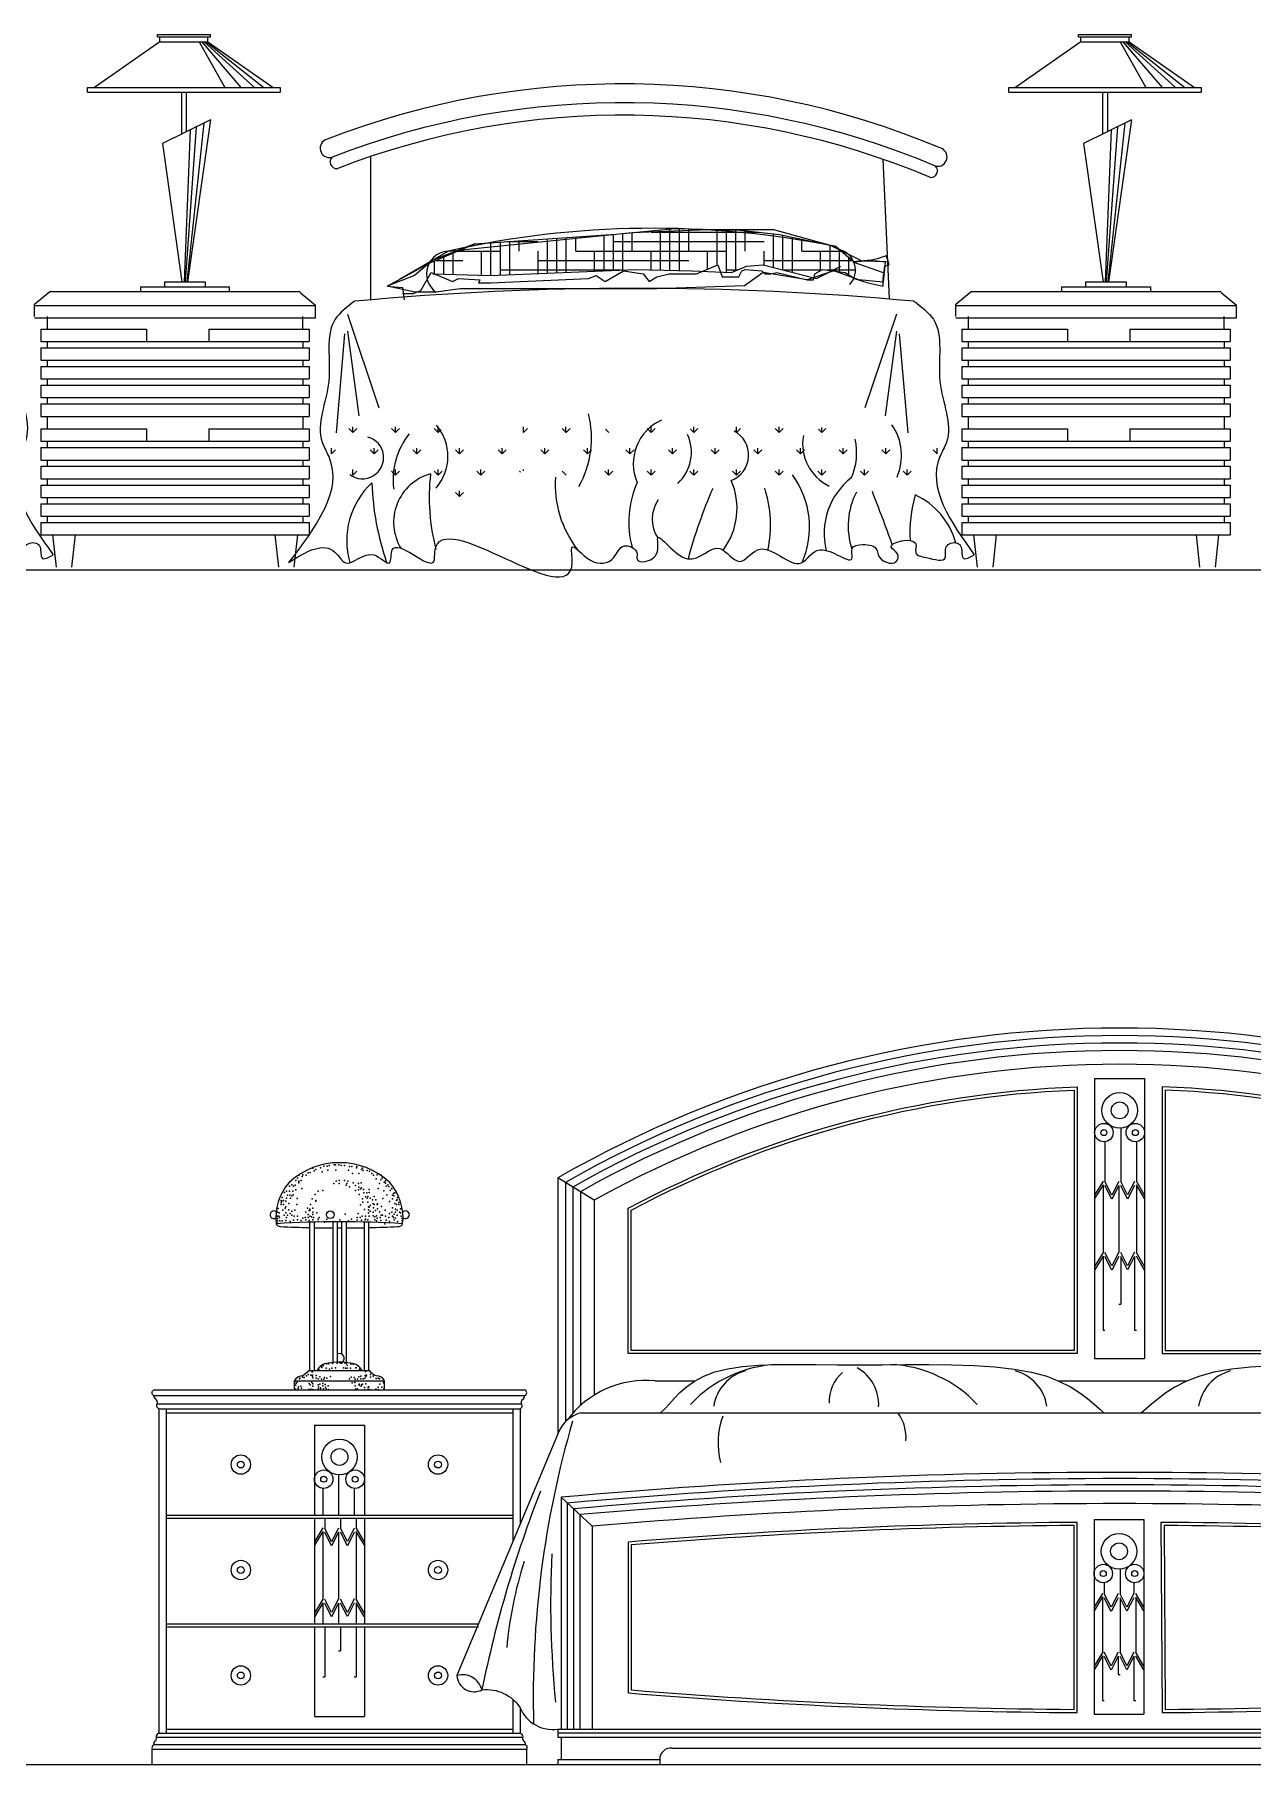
# Model space of a CAD drawing. Header units: inches. Extents: x 15.4 to 57.9, y 9.9 to 34.7.
# Drawn here: x 26.455 to 28.406, y 22.211 to 24.983 of the extents above; entities that cross this region are included whole.
import ezdxf

# ---------------------------------------------------------------- set-up
doc = ezdxf.new("R2010")
doc.units = ezdxf.units.IN
doc.header["$MEASUREMENT"] = 0
doc.layers.add('02', color=2, linetype='Continuous')
doc.layers.add('1', color=1, linetype='Continuous')

msp = doc.modelspace()

# ---------------------------------------------------------------- linework, layer by layer
at = {"layer": '02'}
for p, q in [((26.6513, 24.9828), (26.7361, 24.9828)), ((26.6513, 24.979), (26.6513, 24.9828)), ((26.6513, 24.979), (26.7361, 24.979)), ((26.6552, 24.9712), (26.6552, 24.979)), ((26.7322, 24.9712), (26.7322, 24.979)), ((26.7361, 24.979), (26.7361, 24.9828)), ((28.127, 24.979), (28.127, 24.9828)), ((28.127, 24.9828), (28.2118, 24.9828)), ((28.127, 24.979), (28.2118, 24.979)), ((28.1309, 24.9712), (28.1309, 24.979)), ((28.208, 24.9712), (28.208, 24.979)), ((28.2118, 24.979), (28.2118, 24.9828)), ((26.6552, 24.9712), (26.5506, 24.8981)), ((26.6552, 24.9712), (26.7322, 24.9712)), ((26.7182, 24.9712), (26.7594, 24.8981)), ((26.7222, 24.9712), (26.7852, 24.8981)), ((26.7261, 24.9712), (26.8066, 24.8981)), ((26.7292, 24.9712), (26.8218, 24.8981)), ((26.7322, 24.9712), (26.8368, 24.8981)), ((28.1309, 24.9712), (28.0263, 24.8981)), ((28.1309, 24.9712), (28.208, 24.9712)), ((28.194, 24.9712), (28.2351, 24.8981)), ((28.198, 24.9712), (28.261, 24.8981)), ((28.2018, 24.9712), (28.2824, 24.8981)), ((28.205, 24.9712), (28.2975, 24.8981)), ((28.208, 24.9712), (28.3126, 24.8981)), ((26.5395, 24.8904), (26.5395, 24.8981)), ((26.5395, 24.8981), (26.8478, 24.8981)), ((26.8478, 24.8981), (26.8478, 24.8904)), ((28.0153, 24.8904), (28.0153, 24.8981)), ((28.0153, 24.8981), (28.3236, 24.8981)), ((28.3236, 24.8981), (28.3236, 24.8904)), ((26.5395, 24.8904), (26.8478, 24.8904)), ((26.6898, 24.8904), (26.6898, 24.8234)), ((26.6975, 24.8904), (26.6975, 24.8271)), ((28.0153, 24.8904), (28.3236, 24.8904)), ((28.1656, 24.8904), (28.1656, 24.8234)), ((28.1733, 24.8904), (28.1733, 24.8271)), ((26.7363, 24.846), (26.6592, 24.8084)), ((26.7254, 24.8407), (26.6984, 24.5864)), ((26.7363, 24.846), (26.6995, 24.5864)), ((28.2121, 24.846), (28.1349, 24.8084)), ((28.2011, 24.8407), (28.1741, 24.5864)), ((28.2121, 24.846), (28.1753, 24.5864)), ((26.7035, 24.83), (26.6942, 24.5864)), ((26.7136, 24.8349), (26.6957, 24.5864)), ((28.1792, 24.83), (28.1699, 24.5864)), ((28.1894, 24.8349), (28.1714, 24.5864)), ((26.6592, 24.8084), (26.6906, 24.5864)), ((26.9927, 24.7874), (26.9927, 24.5578)), ((27.8134, 24.7832), (27.8235, 24.5591)), ((28.1349, 24.8084), (28.1664, 24.5864)), ((27.0866, 24.6163), (27.1596, 24.6474)), ((27.1596, 24.6474), (27.0925, 24.6212)), ((27.1169, 24.6358), (27.4121, 24.6654)), ((27.1596, 24.6474), (27.386, 24.663)), ((27.1857, 24.5969), (27.1857, 24.6492)), ((27.2008, 24.5976), (27.2008, 24.6503)), ((27.2112, 24.651), (27.2611, 24.651)), ((27.2159, 24.5982), (27.2159, 24.6513)), ((27.2309, 24.6359), (27.2309, 24.6523)), ((27.2762, 24.6007), (27.2762, 24.6554)), ((27.2913, 24.6014), (27.2913, 24.6565)), ((27.3064, 24.602), (27.3064, 24.6575)), ((27.3215, 24.6359), (27.3215, 24.6585)), ((27.3668, 24.6045), (27.3668, 24.6616)), ((27.3819, 24.6052), (27.3819, 24.6627)), ((27.3819, 24.651), (27.6233, 24.651)), ((27.386, 24.663), (27.4807, 24.6718)), ((27.397, 24.6058), (27.397, 24.664)), ((27.4121, 24.6654), (27.533, 24.6707)), ((27.4121, 24.6359), (27.4121, 24.6654)), ((27.4422, 24.6661), (27.6148, 24.6661)), ((27.4573, 24.6056), (27.4573, 24.6696)), ((27.4724, 24.6052), (27.4724, 24.671)), ((27.4807, 24.6718), (27.5853, 24.6695)), ((27.4875, 24.6048), (27.4875, 24.6716)), ((27.5026, 24.6359), (27.5026, 24.6713)), ((27.533, 24.6707), (27.6384, 24.6707)), ((27.5479, 24.6135), (27.5479, 24.6703)), ((27.563, 24.6021), (27.563, 24.67)), ((27.5781, 24.6047), (27.5781, 24.6697)), ((27.5853, 24.6695), (27.6477, 24.6622)), ((27.5932, 24.6359), (27.5932, 24.6686)), ((27.6384, 24.6707), (27.729, 24.6452)), ((27.6384, 24.6097), (27.6384, 24.6633)), ((27.6477, 24.6622), (27.7387, 24.6431)), ((27.6535, 24.6058), (27.6535, 24.661)), ((27.6686, 24.6019), (27.6686, 24.6578)), ((27.6837, 24.6359), (27.6837, 24.6547)), ((27.729, 24.6452), (27.7801, 24.62)), ((27.729, 24.605), (27.729, 24.6452)), ((27.0393, 24.5906), (27.1169, 24.6358)), ((27.0925, 24.6212), (27.0633, 24.5969)), ((27.0951, 24.5996), (27.0951, 24.6199)), ((27.0971, 24.6208), (27.1404, 24.6208)), ((27.1102, 24.5989), (27.1102, 24.6264)), ((27.1253, 24.5985), (27.1253, 24.6328)), ((27.1325, 24.6359), (27.2008, 24.6359)), ((27.1404, 24.6359), (27.1404, 24.6392)), ((27.1706, 24.5973), (27.1706, 24.6359)), ((27.2611, 24.6001), (27.2611, 24.6359)), ((27.2611, 24.6208), (27.5026, 24.6208)), ((27.3215, 24.6359), (27.563, 24.6359)), ((27.3517, 24.6039), (27.3517, 24.6359)), ((27.4422, 24.606), (27.4422, 24.6359)), ((27.5328, 24.6071), (27.5328, 24.6359)), ((27.6233, 24.6136), (27.6233, 24.6359)), ((27.6233, 24.6208), (27.7648, 24.6208)), ((27.6837, 24.6359), (27.7472, 24.6359)), ((27.7139, 24.6049), (27.7139, 24.6359)), ((27.7387, 24.6431), (27.767, 24.6189)), ((27.7441, 24.603), (27.7441, 24.6385)), ((27.7592, 24.5979), (27.7592, 24.6256)), ((27.7947, 24.6212), (27.7655, 24.6188)), ((27.7655, 24.6188), (27.8142, 24.6018)), ((27.767, 24.6189), (27.7947, 24.6212)), ((27.7801, 24.62), (27.8222, 24.6193)), ((27.8045, 24.6237), (27.7947, 24.6212)), ((27.7947, 24.6212), (27.8175, 24.6184)), ((27.8191, 24.6285), (27.8045, 24.6237)), ((27.8175, 24.6184), (27.8142, 24.586)), ((27.8215, 24.6212), (27.8191, 24.6285)), ((27.8239, 24.6139), (27.8215, 24.6212)), ((27.0195, 24.5799), (27.0866, 24.6163)), ((27.0633, 24.5969), (27.0195, 24.5799)), ((27.0731, 24.5726), (27.0901, 24.6018)), ((27.0901, 24.6018), (27.1242, 24.5872)), ((27.0925, 24.5993), (27.185, 24.5969)), ((27.1242, 24.5872), (27.1339, 24.5921)), ((27.1339, 24.5921), (27.168, 24.5896)), ((27.168, 24.5896), (27.1656, 24.5848)), ((27.185, 24.5969), (27.4174, 24.6066)), ((27.185, 24.5848), (27.3419, 24.5921)), ((27.2008, 24.6057), (27.3948, 24.6057)), ((27.3419, 24.5921), (27.3541, 24.5969)), ((27.3541, 24.5969), (27.3687, 24.5872)), ((27.3687, 24.5872), (27.3979, 24.6042)), ((27.3979, 24.6042), (27.4296, 24.5993)), ((27.4174, 24.6066), (27.5075, 24.6042)), ((27.4296, 24.5993), (27.4393, 24.5872)), ((27.4393, 24.5872), (27.4515, 24.5945)), ((27.4515, 24.5945), (27.471, 24.5993)), ((27.471, 24.5993), (27.5148, 24.5993)), ((27.5075, 24.6042), (27.5708, 24.6018)), ((27.5148, 24.5993), (27.5489, 24.6139)), ((27.5489, 24.6139), (27.5562, 24.5945)), ((27.5562, 24.5945), (27.5829, 24.5945)), ((27.563, 24.6057), (27.5806, 24.6057)), ((27.5708, 24.6018), (27.5951, 24.6115)), ((27.5829, 24.5945), (27.5878, 24.6042)), ((27.5878, 24.6042), (27.5927, 24.6066)), ((27.6219, 24.6018), (27.5917, 24.58)), ((27.5927, 24.6066), (27.6195, 24.6042)), ((27.5951, 24.6115), (27.6219, 24.6139)), ((27.6195, 24.6042), (27.6243, 24.5993)), ((27.6219, 24.6139), (27.7071, 24.5921)), ((27.6925, 24.5896), (27.6219, 24.6018)), ((27.6243, 24.5993), (27.6341, 24.5993)), ((27.6341, 24.5993), (27.6438, 24.6018)), ((27.6438, 24.6018), (27.6925, 24.5896)), ((27.654, 24.6057), (27.7153, 24.6057)), ((27.7351, 24.6042), (27.6925, 24.5896)), ((27.6925, 24.5896), (27.7022, 24.5896)), ((27.7022, 24.5896), (27.7047, 24.5993)), ((27.7047, 24.5993), (27.7168, 24.6066)), ((27.7071, 24.5921), (27.746, 24.6115)), ((27.7168, 24.6066), (27.7533, 24.6018)), ((27.7239, 24.6057), (27.7698, 24.6057)), ((27.7753, 24.5896), (27.7351, 24.6042)), ((27.7533, 24.6018), (27.7606, 24.5969)), ((27.7606, 24.5969), (27.768, 24.5921)), ((27.768, 24.5921), (27.7826, 24.5872)), ((27.8142, 24.586), (27.7753, 24.5896)), ((27.8142, 24.5921), (27.8166, 24.6115)), ((27.8142, 24.5799), (27.8142, 24.5921)), ((27.8166, 24.6115), (27.8239, 24.6139)), ((26.4546, 24.551), (26.4791, 24.571)), ((26.4791, 24.571), (26.8799, 24.571)), ((26.6241, 24.5787), (26.7663, 24.5787)), ((26.6241, 24.5787), (26.6241, 24.571)), ((26.6627, 24.5864), (26.6627, 24.5787)), ((26.6627, 24.5864), (26.7278, 24.5864)), ((26.7278, 24.5864), (26.7278, 24.5787)), ((26.7663, 24.5787), (26.7663, 24.571)), ((26.9044, 24.5489), (26.8799, 24.5689)), ((27.0642, 24.5702), (27.0195, 24.5799)), ((27.0195, 24.5799), (27.0438, 24.5775)), ((27.0438, 24.5775), (27.0468, 24.5578)), ((27.0438, 24.5677), (27.0609, 24.5677)), ((27.0609, 24.5677), (27.0731, 24.5726)), ((27.0974, 24.5702), (27.0642, 24.5702)), ((27.1366, 24.5755), (27.0974, 24.5702)), ((27.4513, 24.5755), (27.1366, 24.5755)), ((27.1656, 24.5848), (27.185, 24.5848)), ((27.5917, 24.58), (27.4513, 24.5755)), ((27.7826, 24.5872), (27.7899, 24.5848)), ((27.7899, 24.5848), (27.8142, 24.5799)), ((27.9303, 24.551), (27.9549, 24.571)), ((27.9549, 24.571), (28.3556, 24.571)), ((28.0999, 24.5787), (28.2421, 24.5787)), ((28.0999, 24.5787), (28.0999, 24.571)), ((28.1384, 24.5864), (28.1384, 24.5787)), ((28.1384, 24.5864), (28.2036, 24.5864)), ((28.2036, 24.5864), (28.2036, 24.5787)), ((28.2421, 24.5787), (28.2421, 24.571)), ((28.3802, 24.5489), (28.3556, 24.5689)), ((26.4546, 24.531), (26.4546, 24.551)), ((26.4546, 24.5489), (26.9044, 24.5489)), ((26.9044, 24.5289), (26.9044, 24.5489)), ((26.9557, 24.5348), (27.0062, 24.3848)), ((27.8354, 24.5348), (27.7849, 24.3848)), ((27.9303, 24.531), (27.9303, 24.551)), ((27.9303, 24.5489), (28.3802, 24.5489)), ((28.3802, 24.5289), (28.3802, 24.5489)), ((26.4546, 24.5289), (26.9044, 24.5289)), ((26.4646, 24.511), (26.6338, 24.511)), ((26.4646, 24.511), (26.4646, 24.491)), ((26.4746, 24.531), (26.4746, 24.511)), ((26.6338, 24.511), (26.6338, 24.491)), ((26.7338, 24.511), (26.7338, 24.491)), ((26.7338, 24.511), (26.8944, 24.511)), ((26.8844, 24.511), (26.8844, 24.531)), ((26.8944, 24.511), (26.8944, 24.491)), ((26.9557, 24.5076), (26.9738, 24.3718)), ((27.8354, 24.5076), (27.8173, 24.3718)), ((27.9303, 24.5289), (28.3802, 24.5289)), ((27.9403, 24.511), (27.9403, 24.491)), ((27.9403, 24.511), (28.1095, 24.511)), ((27.9503, 24.531), (27.9503, 24.511)), ((28.1095, 24.511), (28.1095, 24.491)), ((28.2095, 24.511), (28.2095, 24.491)), ((28.2095, 24.511), (28.3702, 24.511)), ((28.3602, 24.511), (28.3602, 24.531)), ((28.3702, 24.511), (28.3702, 24.491)), ((26.4646, 24.491), (26.8944, 24.491)), ((26.4646, 24.481), (26.4646, 24.461)), ((26.4646, 24.481), (26.8944, 24.481)), ((26.4746, 24.491), (26.4746, 24.481)), ((26.8844, 24.491), (26.8844, 24.481)), ((26.8944, 24.481), (26.8944, 24.461)), ((26.9512, 24.5031), (26.9376, 24.3446)), ((27.8399, 24.5031), (27.8535, 24.3446)), ((27.9403, 24.491), (28.3702, 24.491)), ((27.9403, 24.481), (27.9403, 24.461)), ((27.9403, 24.481), (28.3702, 24.481)), ((27.9503, 24.491), (27.9503, 24.481)), ((28.3602, 24.491), (28.3602, 24.481)), ((28.3702, 24.481), (28.3702, 24.461)), ((26.4646, 24.461), (26.8944, 24.461)), ((26.4646, 24.451), (26.4646, 24.431)), ((26.4646, 24.451), (26.8944, 24.451)), ((26.4746, 24.461), (26.4746, 24.451)), ((26.8844, 24.461), (26.8844, 24.451)), ((26.8944, 24.451), (26.8944, 24.431)), ((27.9403, 24.461), (28.3702, 24.461)), ((27.9403, 24.451), (27.9403, 24.431)), ((27.9403, 24.451), (28.3702, 24.451)), ((27.9503, 24.461), (27.9503, 24.451)), ((28.3602, 24.461), (28.3602, 24.451)), ((28.3702, 24.451), (28.3702, 24.431)), ((26.4646, 24.431), (26.8944, 24.431)), ((26.4746, 24.431), (26.4746, 24.421)), ((26.8844, 24.431), (26.8844, 24.421)), ((27.9403, 24.431), (28.3702, 24.431)), ((27.9503, 24.431), (27.9503, 24.421)), ((28.3602, 24.431), (28.3602, 24.421)), ((26.4646, 24.421), (26.4646, 24.401)), ((26.4646, 24.421), (26.8944, 24.421)), ((26.4646, 24.401), (26.8944, 24.401)), ((26.4746, 24.401), (26.4746, 24.391)), ((26.8844, 24.401), (26.8844, 24.391)), ((26.8944, 24.421), (26.8944, 24.401)), ((27.9403, 24.421), (27.9403, 24.401)), ((27.9403, 24.421), (28.3702, 24.421)), ((27.9403, 24.401), (28.3702, 24.401)), ((27.9503, 24.401), (27.9503, 24.391)), ((28.3602, 24.401), (28.3602, 24.391)), ((28.3702, 24.421), (28.3702, 24.401)), ((26.4646, 24.391), (26.4646, 24.371)), ((26.4646, 24.391), (26.8944, 24.391)), ((26.4646, 24.371), (26.8944, 24.371)), ((26.4746, 24.371), (26.4746, 24.351)), ((26.8844, 24.371), (26.8844, 24.351)), ((26.8944, 24.391), (26.8944, 24.371)), ((27.9403, 24.391), (27.9403, 24.371)), ((27.9403, 24.391), (28.3702, 24.391)), ((27.9403, 24.371), (28.3702, 24.371)), ((27.9503, 24.371), (27.9503, 24.351)), ((28.3602, 24.371), (28.3602, 24.351)), ((28.3702, 24.391), (28.3702, 24.371)), ((26.4646, 24.351), (26.6338, 24.351)), ((26.4646, 24.351), (26.4646, 24.331)), ((26.6338, 24.351), (26.6338, 24.331)), ((26.7338, 24.351), (26.7338, 24.331)), ((26.7338, 24.351), (26.8944, 24.351)), ((26.8944, 24.351), (26.8944, 24.331)), ((26.9645, 24.3451), (26.9581, 24.3515)), ((26.9644, 24.3451), (26.9644, 24.3541)), ((26.9645, 24.3451), (26.9708, 24.3513)), ((27.0328, 24.3451), (27.0264, 24.3515)), ((27.0327, 24.3451), (27.0327, 24.3541)), ((27.0328, 24.3451), (27.0392, 24.3515)), ((27.1011, 24.3451), (27.0947, 24.3515)), ((27.101, 24.3451), (27.101, 24.3541)), ((27.1011, 24.3451), (27.1058, 24.3498)), ((27.2376, 24.3451), (27.2376, 24.3541)), ((27.2377, 24.3451), (27.2441, 24.3515)), ((27.306, 24.3451), (27.2997, 24.3514)), ((27.3059, 24.3451), (27.3059, 24.3541)), ((27.306, 24.3451), (27.3124, 24.3515)), ((27.3743, 24.3451), (27.3691, 24.3503)), ((27.4426, 24.3451), (27.4362, 24.3515)), ((27.4425, 24.3451), (27.4425, 24.3541)), ((27.4426, 24.3451), (27.449, 24.3515)), ((27.5109, 24.3451), (27.5054, 24.3506)), ((27.5108, 24.3451), (27.5108, 24.3541)), ((27.5109, 24.3451), (27.5173, 24.3515)), ((27.5792, 24.3451), (27.5763, 24.348)), ((27.5791, 24.3451), (27.5791, 24.3541)), ((27.5792, 24.3451), (27.5856, 24.3515)), ((27.6475, 24.3451), (27.6411, 24.3515)), ((27.6474, 24.3451), (27.6474, 24.3541)), ((27.6475, 24.3451), (27.6539, 24.3515)), ((27.7158, 24.3451), (27.7103, 24.3506)), ((27.7157, 24.3451), (27.7157, 24.3529)), ((27.7158, 24.3451), (27.7222, 24.3515)), ((27.9403, 24.351), (27.9403, 24.331)), ((27.9403, 24.351), (28.1095, 24.351)), ((28.1095, 24.351), (28.1095, 24.331)), ((28.2095, 24.351), (28.2095, 24.331)), ((28.2095, 24.351), (28.3702, 24.351)), ((28.3702, 24.351), (28.3702, 24.331)), ((26.4646, 24.331), (26.8944, 24.331)), ((26.4646, 24.321), (26.4646, 24.301)), ((26.4646, 24.321), (26.8944, 24.321)), ((26.4746, 24.331), (26.4746, 24.321)), ((26.8844, 24.331), (26.8844, 24.321)), ((26.8944, 24.321), (26.8944, 24.301)), ((26.9303, 24.3109), (26.9303, 24.32)), ((26.9303, 24.3109), (26.9367, 24.3173)), ((26.9986, 24.3109), (26.9922, 24.3173)), ((26.9986, 24.3109), (26.9986, 24.32)), ((26.9986, 24.3109), (27.005, 24.3173)), ((27.0669, 24.3109), (27.0605, 24.3173)), ((27.0669, 24.3109), (27.0669, 24.32)), ((27.0669, 24.3109), (27.0733, 24.3173)), ((27.1352, 24.3109), (27.1288, 24.3173)), ((27.1352, 24.3109), (27.1352, 24.32)), ((27.1352, 24.3109), (27.1416, 24.3173)), ((27.2035, 24.3109), (27.1971, 24.3173)), ((27.2035, 24.3109), (27.2035, 24.32)), ((27.2035, 24.3109), (27.21, 24.3173)), ((27.2718, 24.3109), (27.2654, 24.3173)), ((27.2718, 24.3109), (27.2718, 24.32)), ((27.2718, 24.3109), (27.2783, 24.3173)), ((27.3401, 24.3109), (27.3337, 24.3173)), ((27.3401, 24.3109), (27.3401, 24.32)), ((27.3401, 24.3109), (27.3466, 24.3173)), ((27.4084, 24.3109), (27.402, 24.3173)), ((27.4084, 24.3109), (27.4084, 24.32)), ((27.4084, 24.3109), (27.4149, 24.3173)), ((27.4767, 24.3109), (27.4703, 24.3173)), ((27.4767, 24.3109), (27.4767, 24.32)), ((27.4767, 24.3109), (27.4832, 24.3173)), ((27.545, 24.3109), (27.5386, 24.3173)), ((27.545, 24.3109), (27.545, 24.32)), ((27.545, 24.3109), (27.5515, 24.3173)), ((27.6134, 24.3109), (27.6069, 24.3173)), ((27.6133, 24.3109), (27.6133, 24.32)), ((27.6134, 24.3109), (27.6198, 24.3173)), ((27.6817, 24.3109), (27.6752, 24.3173)), ((27.6816, 24.3109), (27.6816, 24.32)), ((27.6817, 24.3109), (27.6881, 24.3173)), ((27.75, 24.3109), (27.7435, 24.3173)), ((27.7499, 24.3109), (27.7499, 24.32)), ((27.75, 24.3109), (27.7564, 24.3173)), ((27.8183, 24.3109), (27.8118, 24.3173)), ((27.8182, 24.3109), (27.8182, 24.32)), ((27.8183, 24.3109), (27.8247, 24.3173)), ((27.9004, 24.3109), (27.894, 24.3173)), ((27.9004, 24.3109), (27.9004, 24.32)), ((27.9403, 24.331), (28.3702, 24.331)), ((27.9403, 24.321), (27.9403, 24.301)), ((27.9403, 24.321), (28.3702, 24.321)), ((27.9503, 24.331), (27.9503, 24.321)), ((28.3602, 24.331), (28.3602, 24.321)), ((28.3702, 24.321), (28.3702, 24.301)), ((26.4646, 24.301), (26.8944, 24.301)), ((26.4646, 24.291), (26.4646, 24.271)), ((26.4646, 24.291), (26.8944, 24.291)), ((26.4746, 24.301), (26.4746, 24.291)), ((26.8844, 24.301), (26.8844, 24.291)), ((26.8944, 24.291), (26.8944, 24.271)), ((26.9644, 24.2768), (26.9644, 24.2858)), ((27.0327, 24.2768), (27.0327, 24.2858)), ((27.101, 24.2768), (27.101, 24.2858)), ((27.1693, 24.2768), (27.1693, 24.2858)), ((27.2376, 24.2838), (27.2376, 24.2858)), ((27.3742, 24.2768), (27.3742, 24.2858)), ((27.4425, 24.2768), (27.4425, 24.2858)), ((27.5108, 24.2768), (27.5108, 24.2858)), ((27.5791, 24.2768), (27.5791, 24.2858)), ((27.6474, 24.2768), (27.6474, 24.2858)), ((27.7157, 24.2768), (27.7157, 24.2858)), ((27.784, 24.2768), (27.784, 24.2858)), ((27.8523, 24.2768), (27.8523, 24.2858)), ((27.9403, 24.301), (28.3702, 24.301)), ((27.9403, 24.291), (27.9403, 24.271)), ((27.9403, 24.291), (28.3702, 24.291)), ((27.9503, 24.301), (27.9503, 24.291)), ((28.3602, 24.301), (28.3602, 24.291)), ((28.3702, 24.291), (28.3702, 24.271)), ((26.4646, 24.271), (26.8944, 24.271)), ((26.4646, 24.261), (26.4646, 24.241)), ((26.4646, 24.261), (26.8944, 24.261)), ((26.4746, 24.271), (26.4746, 24.261)), ((26.8844, 24.271), (26.8844, 24.261)), ((26.8944, 24.261), (26.8944, 24.241)), ((26.9645, 24.2768), (26.9709, 24.2832)), ((27.0328, 24.2768), (27.0264, 24.2832)), ((27.0328, 24.2768), (27.0392, 24.2832)), ((27.1011, 24.2768), (27.0947, 24.2832)), ((27.1011, 24.2768), (27.1075, 24.2832)), ((27.1694, 24.2768), (27.163, 24.2832)), ((27.1694, 24.2768), (27.1758, 24.2832)), ((27.2328, 24.2817), (27.2313, 24.2832)), ((27.306, 24.2768), (27.2996, 24.2832)), ((27.3743, 24.2768), (27.3679, 24.2832)), ((27.3743, 24.2768), (27.3807, 24.2832)), ((27.4426, 24.2768), (27.4362, 24.2832)), ((27.4426, 24.2768), (27.449, 24.2832)), ((27.5109, 24.2768), (27.5045, 24.2832)), ((27.5109, 24.2768), (27.5173, 24.2832)), ((27.5792, 24.2768), (27.5728, 24.2832)), ((27.5792, 24.2768), (27.5856, 24.2832)), ((27.6475, 24.2768), (27.6411, 24.2832)), ((27.6475, 24.2768), (27.6539, 24.2832)), ((27.7158, 24.2768), (27.7094, 24.2832)), ((27.7158, 24.2768), (27.7222, 24.2832)), ((27.7841, 24.2768), (27.7777, 24.2832)), ((27.7841, 24.2768), (27.7905, 24.2832)), ((27.8524, 24.2768), (27.846, 24.2832)), ((27.8524, 24.2768), (27.8588, 24.2832)), ((27.9403, 24.271), (28.3702, 24.271)), ((27.9403, 24.261), (27.9403, 24.241)), ((27.9403, 24.261), (28.3702, 24.261)), ((27.9503, 24.271), (27.9503, 24.261)), ((28.3602, 24.271), (28.3602, 24.261)), ((28.3702, 24.261), (28.3702, 24.241)), ((26.4646, 24.241), (26.8944, 24.241)), ((26.4646, 24.231), (26.4646, 24.211)), ((26.4646, 24.231), (26.8944, 24.231)), ((26.4746, 24.241), (26.4746, 24.231)), ((26.8844, 24.241), (26.8844, 24.231)), ((26.8944, 24.231), (26.8944, 24.211)), ((27.1352, 24.2426), (27.1288, 24.249)), ((27.1352, 24.2426), (27.1352, 24.2517)), ((27.1352, 24.2426), (27.1416, 24.249)), ((27.4084, 24.2514), (27.4084, 24.2517)), ((27.9403, 24.241), (28.3702, 24.241)), ((27.9403, 24.231), (27.9403, 24.211)), ((27.9403, 24.231), (28.3702, 24.231)), ((27.9503, 24.241), (27.9503, 24.231)), ((28.3602, 24.241), (28.3602, 24.231)), ((28.3702, 24.231), (28.3702, 24.211)), ((26.4646, 24.211), (26.8944, 24.211)), ((26.4646, 24.201), (26.4646, 24.181)), ((26.4646, 24.201), (26.8944, 24.201)), ((26.4746, 24.211), (26.4746, 24.201)), ((26.8844, 24.211), (26.8844, 24.201)), ((26.8944, 24.201), (26.8944, 24.181)), ((27.9403, 24.211), (28.3702, 24.211)), ((27.9403, 24.201), (27.9403, 24.181)), ((27.9403, 24.201), (28.3702, 24.201)), ((27.9503, 24.211), (27.9503, 24.201)), ((28.3602, 24.211), (28.3602, 24.201)), ((28.3702, 24.201), (28.3702, 24.181)), ((26.4646, 24.181), (26.8944, 24.181)), ((26.4833, 24.181), (26.4889, 24.1295)), ((26.5194, 24.181), (26.5138, 24.1295)), ((26.8396, 24.181), (26.8452, 24.1295)), ((26.8757, 24.181), (26.8701, 24.1295)), ((27.9403, 24.181), (28.3702, 24.181)), ((27.959, 24.181), (27.9646, 24.1295)), ((27.9952, 24.181), (27.9896, 24.1295)), ((28.3153, 24.181), (28.3209, 24.1295)), ((28.3515, 24.181), (28.3459, 24.1295)), ((28.1529, 23.3097), (28.1529, 22.8613)), ((28.1529, 23.3097), (28.2329, 23.3097)), ((28.2329, 23.3097), (28.2329, 22.8613)), ((28.1693, 23.2084), (28.1693, 23.1448)), ((28.1946, 23.2303), (28.1946, 23.1448)), ((28.2197, 23.2084), (28.2197, 23.1452)), ((27.3509, 23.1148), (27.2929, 23.1507)), ((28.1663, 23.1396), (28.1663, 23.0311)), ((28.1916, 23.1384), (28.1916, 23.0314)), ((28.2197, 23.1394), (28.2197, 23.0309)), ((26.8957, 22.8414), (26.8957, 23.0796)), ((26.903, 22.8414), (26.903, 23.0798)), ((26.9326, 22.8541), (26.9326, 23.0803)), ((26.9399, 22.855), (26.9399, 23.0803)), ((26.9468, 22.868), (26.9468, 23.0803)), ((26.9541, 22.855), (26.9541, 23.0803)), ((26.9829, 22.8414), (26.9829, 23.0798)), ((26.9901, 22.8414), (26.9901, 23.0796)), ((28.1663, 23.0252), (28.1663, 22.9067)), ((28.1946, 23.0246), (28.1946, 22.9481)), ((28.2167, 23.0248), (28.2167, 22.9067)), ((28.1916, 22.9481), (28.1946, 22.9481)), ((28.1663, 22.9067), (28.1693, 22.9067)), ((28.2167, 22.9067), (28.2197, 22.9067)), ((28.1529, 22.8613), (28.2329, 22.8613)), ((26.8705, 22.8253), (27.0153, 22.8253)), ((27.449, 22.8251), (27.5121, 22.8251)), ((28.0953, 22.8251), (28.3007, 22.8251)), ((26.6457, 22.8107), (27.2401, 22.8107)), ((26.6457, 22.8017), (27.2401, 22.8017)), ((26.651, 22.7887), (27.2348, 22.7887)), ((26.6533, 22.7807), (26.6533, 22.2607)), ((26.6533, 22.7807), (27.2326, 22.7807)), ((26.6653, 22.7807), (26.6653, 22.2607)), ((26.6653, 22.7742), (27.2206, 22.7742)), ((27.2206, 22.7807), (27.2206, 22.5677)), ((27.2326, 22.7807), (27.2326, 22.5965)), ((27.3294, 22.7742), (29.0564, 22.7742)), ((26.9029, 22.7542), (26.9029, 22.6102)), ((26.9029, 22.7542), (26.9829, 22.7542)), ((26.9829, 22.7542), (26.9829, 22.6102)), ((26.9163, 22.6529), (26.9163, 22.6102)), ((26.9416, 22.6748), (26.9416, 22.6102)), ((26.9667, 22.6529), (26.9667, 22.6102)), ((27.3479, 22.5924), (27.2979, 22.6387)), ((26.6653, 22.6102), (27.2206, 22.6102)), ((26.6653, 22.6052), (27.2206, 22.6052)), ((26.9029, 22.6052), (26.9029, 22.4362)), ((26.9193, 22.6052), (26.9193, 22.5893)), ((26.9446, 22.6052), (26.9446, 22.5893)), ((26.9697, 22.6052), (26.9697, 22.5897)), ((26.9829, 22.6052), (26.9829, 22.4362)), ((28.1519, 22.6029), (28.1519, 22.2913)), ((28.1519, 22.6029), (28.2319, 22.6029)), ((28.2319, 22.6029), (28.2319, 22.2913)), ((26.9163, 22.5841), (26.9163, 22.4756)), ((26.9416, 22.5829), (26.9416, 22.4759)), ((26.9697, 22.5839), (26.9697, 22.4754)), ((28.1936, 22.5236), (28.1936, 22.4842)), ((28.1683, 22.5016), (28.1683, 22.4842)), ((28.2157, 22.5016), (28.2157, 22.4844)), ((26.9163, 22.4697), (26.9163, 22.4362)), ((26.9416, 22.4693), (26.9416, 22.4362)), ((26.9697, 22.4695), (26.9697, 22.4362)), ((28.1653, 22.479), (28.1653, 22.3902)), ((28.1936, 22.4776), (28.1936, 22.3903)), ((28.2187, 22.4788), (28.2187, 22.39)), ((26.6653, 22.4362), (27.1657, 22.4362)), ((26.6653, 22.4312), (27.1657, 22.4312)), ((26.9029, 22.4312), (26.9029, 22.2872)), ((26.9193, 22.4312), (26.9193, 22.3512)), ((26.9446, 22.4312), (26.9446, 22.3926)), ((26.9697, 22.4312), (26.9697, 22.3512)), ((26.9829, 22.4312), (26.9829, 22.2872)), ((26.9416, 22.3926), (26.9446, 22.3926)), ((28.1653, 22.3844), (28.1653, 22.3131)), ((28.1906, 22.384), (28.1906, 22.3545)), ((28.2157, 22.384), (28.2157, 22.3131)), ((26.9163, 22.3512), (26.9193, 22.3512)), ((26.9667, 22.3512), (26.9697, 22.3512)), ((28.1906, 22.3545), (28.1936, 22.3545)), ((27.2206, 22.3151), (27.2206, 22.2607)), ((27.2326, 22.3012), (27.2326, 22.2607)), ((28.1519, 22.2913), (28.2319, 22.2913)), ((28.1653, 22.3131), (28.1683, 22.3131)), ((28.2157, 22.3131), (28.2187, 22.3131)), ((26.6533, 22.2607), (27.2326, 22.2607)), ((26.6653, 22.2672), (27.2206, 22.2672)), ((26.9029, 22.2872), (26.9829, 22.2872)), ((27.2929, 22.2672), (29.0929, 22.2672)), ((27.2929, 22.2672), (27.2929, 22.2541)), ((27.2929, 22.2612), (29.0929, 22.2612)), ((26.6429, 22.2352), (27.2429, 22.2352)), ((26.6429, 22.2107), (26.6429, 22.2352)), ((26.6454, 22.2425), (27.2405, 22.2425)), ((26.6493, 22.2542), (27.2365, 22.2541)), ((27.2429, 22.2107), (27.2429, 22.2352)), ((27.2929, 22.2541), (29.0929, 22.2541)), ((27.2982, 22.2541), (27.2982, 22.2187)), ((27.4756, 22.2369), (28.9082, 22.2369)), ((26.6429, 22.2107), (29.7429, 22.2107)), ((27.2929, 22.2187), (27.456, 22.2187)), ((27.2929, 22.2187), (27.2929, 22.2107)), ((27.456, 22.2187), (27.456, 22.2107))]:
    msp.add_line(p, q, dxfattribs=at)
for points in [[(29.0929, 22.7412), (29.0929, 23.1507, 0.266667), (27.2929, 23.1507), (27.2929, 22.7412)], [(29.0809, 22.7597), (29.0809, 23.1433, 0.265055), (27.3049, 23.1433), (27.3049, 22.7597)], [(29.0689, 22.7737), (29.0689, 23.1359, 0.263431), (27.3169, 23.1359), (27.3169, 22.7737)], [(29.0569, 22.7858), (29.0569, 23.1285, 0.261794), (27.3289, 23.1285), (27.3289, 22.7858)], [(29.0349, 22.8023), (29.0349, 23.1148, 0.25876), (27.3509, 23.1148), (27.3509, 22.8023)], [(27.0442, 23.077, 0.211623), (27.0235, 23.1432, 0.394402), (26.8623, 23.1432, 0.211623), (26.8417, 23.077)], [(26.8417, 23.077, 0.261126), (26.8481, 23.0727, 0.006576), (26.8957, 23.0709, 0.006576)], [(26.903, 23.0707, 0.004096), (26.9326, 23.0703, 0.004096)], [(26.9399, 23.0703, 0.000961), (26.9468, 23.0703, 0.000961)], [(26.9541, 23.0703, 0.003969), (26.9829, 23.0707, 0.003969)], [(26.9901, 23.0709, 0.006413), (27.0365, 23.0727, 0.32566), (27.0442, 23.077)], [(26.9791, 22.8414, 0.279541), (26.9609, 22.8535, 0.105641), (26.9249, 22.8535, 0.279541), (26.9068, 22.8414)], [(27.0153, 22.8107), (27.0153, 22.8253, 0.257824), (27.0017, 22.8332, -0.183308), (26.9914, 22.8414), (26.8944, 22.8414), (26.8841, 22.8332, 0.257824), (26.8705, 22.8253), (26.8705, 22.8107)], [(27.449, 22.8251, 0.265136), (27.3076, 22.7623)], [(26.6533, 22.7807, -0.432361), (26.651, 22.7887, 0.263016), (26.6494, 22.7954, -0.201838), (26.6457, 22.8017, -0.639001), (26.6457, 22.8107)], [(27.2326, 22.7807, 0.432361), (27.2348, 22.7887, -0.263016), (27.2364, 22.7954, 0.201838), (27.2401, 22.8017, 0.639001), (27.2401, 22.8107)], [(27.2931, 22.7417), (27.1311, 22.353, 0.54572), (27.1713, 22.3302, -0.285725), (27.2325, 22.3014, 0.345398), (27.2929, 22.2672)], [(29.0879, 22.2672), (29.0879, 22.6387, 0.044693), (27.2979, 22.6387), (27.2979, 22.2672)], [(29.0779, 22.2672), (29.0779, 22.6294, 0.044333), (27.3079, 22.6294), (27.3079, 22.2672)], [(29.0679, 22.2672), (29.0679, 22.6202, 0.043972), (27.3179, 22.6202), (27.3179, 22.2672)], [(29.0579, 22.2672), (29.0579, 22.611, 0.043611), (27.3279, 22.611), (27.3279, 22.2672)], [(29.0379, 22.2672), (29.0379, 22.5924, 0.042888), (27.3479, 22.5924), (27.3479, 22.2672)], [(28.2591, 22.5989), (28.2611, 22.2937, 0.01877), (28.9805, 22.3252), (28.9805, 22.567, 0.018811), (28.2591, 22.5985)], [(26.6533, 22.2607, 0.341849), (26.6493, 22.2542, -0.238802), (26.6481, 22.2487, 0.305477), (26.6454, 22.2425, 0.343447), (26.6429, 22.2352)], [(27.2326, 22.2607, -0.341849), (27.2365, 22.2542, 0.238802), (27.2377, 22.2487, -0.305477), (27.2405, 22.2425, -0.343447), (27.2429, 22.2352)]]:
    msp.add_lwpolyline(points, format="xyb", dxfattribs=at)
for points in [[(27.4053, 22.8691), (27.4053, 23.1019, -0.113911), (28.1249, 23.2966), (28.1249, 22.8691)], [(27.4103, 22.8741), (27.4103, 23.0987, -0.112956), (28.1199, 23.2914), (28.1199, 22.8741)], [(28.9805, 22.8691), (28.9805, 23.1019, 0.113911), (28.2609, 23.2966), (28.2609, 22.8691)], [(28.9755, 22.8741), (28.9755, 23.0987, 0.112956), (28.2659, 23.2914), (28.2659, 22.8741)], [(27.4053, 22.3252, 0.018774), (28.1249, 22.2937), (28.1249, 22.5985, 0.018774), (27.4053, 22.567)], [(27.4103, 22.3299, 0.018584), (28.1199, 22.2988), (28.1199, 22.5935, 0.018584), (27.4103, 22.5623)], [(28.2641, 22.5935), (28.2661, 22.2988, 0.018581), (28.9755, 22.3299), (28.9755, 22.5623, 0.01862)]]:
    msp.add_lwpolyline(points, format="xyb", close=True, dxfattribs=at)
for points in [[(28.1663, 23.1454), (28.1529, 23.1231)], [(28.1663, 23.1396), (28.1529, 23.1173)], [(28.1916, 23.145), (28.1804, 23.123), (28.1693, 23.1448)], [(28.1916, 23.1384), (28.1804, 23.1163), (28.1693, 23.1382)], [(28.2167, 23.145), (28.2056, 23.1232), (28.1946, 23.1448)], [(28.2167, 23.1384), (28.2056, 23.1166), (28.1946, 23.1382)], [(28.2329, 23.1231), (28.2197, 23.1452)], [(28.2329, 23.1173), (28.2197, 23.1394)], [(28.1663, 23.0311), (28.1529, 23.0087)], [(28.1663, 23.0252), (28.1529, 23.0029)], [(28.1916, 23.0314), (28.1804, 23.0094), (28.1693, 23.0312)], [(28.1916, 23.0248), (28.1804, 23.0027), (28.1693, 23.0246)], [(28.2167, 23.0314), (28.2056, 23.0096), (28.1946, 23.0312)], [(28.2167, 23.0248), (28.2056, 23.003), (28.1946, 23.0246)], [(28.2329, 23.0087), (28.2197, 23.0309)], [(28.2329, 23.0029), (28.2197, 23.025)], [(27.4572, 22.7742), (27.464, 22.7804), (27.4712, 22.7881), (27.4793, 22.7969), (27.4885, 22.8064), (27.4992, 22.8158), (27.5119, 22.8249), (27.5269, 22.8331), (27.5446, 22.8398), (27.5652, 22.8448), (27.5886, 22.8482), (27.6146, 22.8503), (27.643, 22.8513), (27.6735, 22.8516), (27.706, 22.8515), (27.7402, 22.8511), (27.7758, 22.8509), (27.8126, 22.851), (27.85, 22.8513), (27.8874, 22.8513), (27.9241, 22.8509), (27.9596, 22.8498), (27.9931, 22.8477), (28.0241, 22.8443), (28.0519, 22.8393), (28.0761, 22.8326), (28.0968, 22.8245), (28.1143, 22.8155), (28.1292, 22.8061), (28.1415, 22.7968), (28.1519, 22.788), (28.1605, 22.7803), (28.1677, 22.7742)], [(28.4364, 22.8496), (28.4028, 22.8475), (28.3719, 22.8441), (28.344, 22.8392), (28.3199, 22.8325), (28.2992, 22.8244), (28.2816, 22.8154), (28.2668, 22.8061), (28.2544, 22.7967), (28.244, 22.788), (28.2354, 22.7803), (28.2282, 22.7741)], [(26.9163, 22.5899), (26.9029, 22.5676)], [(26.9163, 22.5841), (26.9029, 22.5618)], [(26.9416, 22.5895), (26.9304, 22.5675), (26.9193, 22.5893)], [(26.9416, 22.5829), (26.9304, 22.5608), (26.9193, 22.5827)], [(26.9667, 22.5895), (26.9556, 22.5677), (26.9446, 22.5893)], [(26.9667, 22.5829), (26.9556, 22.5611), (26.9446, 22.5827)], [(26.9829, 22.5676), (26.9697, 22.5897)], [(26.9829, 22.5618), (26.9697, 22.5839)], [(28.1653, 22.4848), (28.1519, 22.4625)], [(28.1906, 22.4844), (28.1794, 22.4624), (28.1683, 22.4842)], [(28.2157, 22.4844), (28.2046, 22.4626), (28.1936, 22.4842)], [(28.2319, 22.4625), (28.2187, 22.4846)], [(26.9163, 22.4756), (26.9029, 22.4532)], [(26.9163, 22.4697), (26.9029, 22.4474)], [(26.9416, 22.4759), (26.9304, 22.4539), (26.9193, 22.4757)], [(26.9416, 22.4693), (26.9304, 22.4472), (26.9193, 22.4691)], [(26.9667, 22.4759), (26.9556, 22.4541), (26.9446, 22.4757)], [(26.9667, 22.4693), (26.9556, 22.4475), (26.9446, 22.4691)], [(26.9829, 22.4532), (26.9697, 22.4754)], [(26.9829, 22.4474), (26.9697, 22.4695)], [(28.1653, 22.479), (28.1519, 22.4567)], [(28.1906, 22.4778), (28.1794, 22.4557), (28.1683, 22.4776)], [(28.2157, 22.4778), (28.2046, 22.456), (28.1936, 22.4776)], [(28.2319, 22.4567), (28.2187, 22.4788)], [(28.1653, 22.3902), (28.1519, 22.3679)], [(28.1653, 22.3844), (28.1519, 22.3621)], [(28.1906, 22.3906), (28.1794, 22.3685), (28.1683, 22.3903)], [(28.1906, 22.384), (28.1794, 22.3619), (28.1683, 22.3837)], [(28.2157, 22.3906), (28.2046, 22.3688), (28.1936, 22.3903)], [(28.2157, 22.384), (28.2046, 22.3621), (28.1936, 22.3837)], [(28.2319, 22.3679), (28.2187, 22.39)], [(28.2319, 22.3621), (28.2187, 22.3842)]]:
    msp.add_lwpolyline(points, dxfattribs=at)
for centre, radius in [((28.193, 23.2588), 0.0285), ((28.193, 23.2588), 0.0135), ((28.1677, 23.2232), 0.0148), ((28.2181, 23.2232), 0.0148), ((28.1677, 23.2232), 0.00481), ((28.2181, 23.2232), 0.00481), ((26.9283, 23.0915), 0.00614), ((26.943, 22.7033), 0.0285), ((26.7849, 22.6912), 0.0155), ((26.943, 22.7033), 0.0135), ((27.1009, 22.6912), 0.0155), ((26.7849, 22.6912), 0.00548), ((26.9177, 22.6677), 0.0148), ((26.9681, 22.6677), 0.0148), ((27.1009, 22.6912), 0.00548), ((26.9177, 22.6677), 0.00481), ((26.9681, 22.6677), 0.00481), ((28.192, 22.5521), 0.0285), ((28.192, 22.5521), 0.0135), ((26.7849, 22.5222), 0.0155), ((27.1009, 22.5222), 0.0155), ((26.7849, 22.5222), 0.00548), ((27.1009, 22.5222), 0.00548), ((28.1667, 22.5165), 0.0148), ((28.1667, 22.5165), 0.00481), ((28.2171, 22.5165), 0.0148), ((28.2171, 22.5165), 0.00481), ((26.7849, 22.3532), 0.0155), ((26.7849, 22.3532), 0.00548), ((27.1009, 22.3532), 0.0155), ((27.1009, 22.3532), 0.00548)]:
    msp.add_circle(centre, radius, dxfattribs=at)
for centre, radius, start, end in [((27.3969, 23.5926), 1.3112, 67.1912, 111.1751), ((27.3969, 23.5884), 1.2853, 67.0675, 111.2897), ((27.3969, 23.5884), 1.2653, 67.0675, 111.2897), ((26.9271, 24.8007), 0.015, 104.6576, 282.1048), ((26.9386, 24.7787), 0.0107, 133.4129, 272.4521), ((27.9014, 24.7867), 0.015, 257.8952, 75.3424), ((27.8904, 24.7644), 0.0107, 267.5479, 46.5871), ((27.4449, 23.1838), 1.4886, 78.6154, 102.7293), ((27.1188, 24.5995), 0.0363, 89.228, 233.8746), ((27.7361, 24.6054), 0.0337, 316.8004, 77.0801), ((27.4154, 19.7257), 4.8505, 84.6996, 95.3004), ((27.189, 24.3357), 0.1578, 330.7373, 14.4337), ((27.1447, 24.2697), 0.1159, 140.8637, 187.7485), ((27.0397, 24.3067), 0.0771, 318.9914, 40.4455), ((27.4897, 24.295), 0.0761, 113.6879, 203.2003), ((27.4392, 24.3133), 0.0677, 312.753, 25.0744), ((27.5548, 24.309), 0.0437, 291.3502, 61.7269), ((27.7603, 24.3271), 0.0753, 169.8929, 244.201), ((27.7572, 24.3084), 0.0863, 336.3608, 34.7186), ((26.9797, 24.305), 0.034, 233.5149, 74.8899), ((27.6732, 24.3124), 0.0984, 335.8658, 12.8854), ((27.0804, 24.1719), 0.1259, 132.7701, 196.1812), ((27.4386, 24.2804), 0.444, 182.0797, 198.8776), ((27.1098, 24.2014), 0.0801, 105.1932, 211.8535), ((27.4172, 24.2415), 0.3305, 173.544, 194.7162), ((27.4578, 24.2615), 0.1692, 175.9772, 217.9243), ((27.5683, 24.2011), 0.1617, 156.7092, 194.3496), ((27.4665, 24.2236), 0.1134, 323.7531, 23.2157), ((27.555, 24.1935), 0.1411, 336.3025, 36.3311), ((27.8323, 24.1835), 0.1128, 128.0541, 194.0664), ((27.4969, 24.2062), 0.0531, 144.4838, 214.3087), ((28.2837, 23.9313), 0.8103, 156.4066, 164.8918), ((27.4394, 24.1966), 0.1942, 348.1999, 17.7426), ((27.8746, 24.1956), 0.1167, 152.4534, 198.6757), ((24.8951, 23.1131), 3.1166, 19.7381, 21.4042), ((28.0871, 24.1833), 0.2303, 164.4629, 182.7339), ((27.8161, 24.1374), 0.1183, 15.257, 65.4552), ((26.8378, 23.0915), 0.00614, 48.4769, 302.4515), ((27.0488, 23.0915), 0.00614, 228.3431, 140.6334), ((26.9429, 21.5203), 1.56, 86.2788, 93.7212), ((26.9428, 22.8614), 0.00771, 306.7619, 112.3349), ((27.6541, 22.6478), 0.2041, 92.8486, 136.7901), ((27.7405, 22.7878), 0.0664, 356.5468, 61.3357), ((27.8161, 22.6478), 0.2041, 43.2099, 87.1514), ((27.6109, 22.7744), 0.0691, 104.4036, 171.4428), ((27.786, 22.7932), 0.0585, 129.2159, 183.8106), ((28.0081, 22.7744), 0.0691, 8.5572, 75.5964), ((28.3878, 22.7742), 0.0691, 104.3465, 171.3857), ((28.8359, 22.3184), 1.5825, 163.7715, 181.5613), ((27.3443, 22.721), 0.0552, 105.6717, 157.9994), ((27.676, 22.7257), 0.1266, 160.089, 194.178), ((27.7828, 22.7345), 0.0679, 355.5645, 35.3219), ((29.0835, 21.9403), 1.9516, 158.718, 168.4753), ((28.8809, 22.4686), 1.5996, 177.1464, 185.6749), ((27.8437, 22.3413), 0.6353, 162.1945, 174.8748), ((27.1403, 22.3223), 0.032, 14.4349, 105.4836), ((27.4741, 22.2189), 0.018, 84.9407, 180.817)]:
    msp.add_arc(centre, radius, start, end, dxfattribs=at)
for points in [[(26.3877, 24.5555), (26.4188, 24.5265), (26.4292, 24.4269), (26.4396, 24.3294), (26.4292, 24.3065), (26.4842, 24.1491)], [(26.9673, 24.5555), (26.9361, 24.5265), (26.9258, 24.4269), (26.9154, 24.3294), (26.9258, 24.3065), (26.8614, 24.1368)], [(27.8634, 24.5555), (27.8946, 24.5265), (27.905, 24.4269), (27.9154, 24.3294), (27.905, 24.3065), (27.9599, 24.1491)]]:
    msp.add_spline(points, degree=3, dxfattribs=at)
for points in [[(25.3856, 24.1368), (25.4136, 24.1539), (25.4502, 24.1763), (25.481, 24.1208), (25.5146, 24.1675), (25.5521, 24.123), (25.545, 24.1915), (25.6223, 24.1118), (25.6129, 24.2457), (25.8617, 24.0326), (25.8344, 24.177), (25.8692, 24.1304), (25.9077, 24.1361), (25.9183, 24.1713), (25.9469, 24.1573), (25.9402, 24.1338), (25.9851, 24.1404), (25.967, 24.2028), (26.0269, 24.1119), (26.0726, 24.1813), (26.1074, 24.1226), (26.146, 24.184), (26.2025, 24.1094), (26.2345, 24.1783), (26.2961, 24.1236), (26.2846, 24.1634), (26.3079, 24.1668), (26.3289, 24.1634), (26.3292, 24.1407), (26.3593, 24.1282), (26.3647, 24.1532), (26.3337, 24.1659), (26.3995, 24.1816), (26.3859, 24.1488), (26.4112, 24.1444), (26.4422, 24.1353), (26.4367, 24.1565), (26.4425, 24.1694), (26.4665, 24.1702), (26.462, 24.1376), (26.4741, 24.1429), (26.4842, 24.1491)], [(26.8614, 24.1368), (26.8894, 24.1539), (26.9259, 24.1763), (26.9567, 24.1208), (26.9903, 24.1675), (27.0279, 24.123), (27.0207, 24.1915), (27.098, 24.1118), (27.0886, 24.2457), (27.3375, 24.0326), (27.3102, 24.177), (27.3449, 24.1304), (27.3835, 24.1361), (27.394, 24.1713), (27.4227, 24.1573), (27.416, 24.1338), (27.4608, 24.1404), (27.4428, 24.2028), (27.5026, 24.1119), (27.5483, 24.1813), (27.5831, 24.1226), (27.6217, 24.184), (27.6782, 24.1094), (27.7102, 24.1783), (27.7718, 24.1236), (27.7604, 24.1634), (27.7836, 24.1668), (27.8047, 24.1634), (27.8049, 24.1407), (27.835, 24.1282), (27.8405, 24.1532), (27.8094, 24.1659), (27.8752, 24.1816), (27.8617, 24.1488), (27.8869, 24.1444), (27.918, 24.1353), (27.9124, 24.1565), (27.9183, 24.1694), (27.9423, 24.1702), (27.9377, 24.1376), (27.9498, 24.1429), (27.9599, 24.1491)]]:
    msp.add_open_spline(points, degree=3, knots=[0, 0, 0, 0, 76.496833, 99.979969, 147.328324, 175.182724, 196.342511, 265.363842, 282.091871, 502.7086, 527.60642, 563.321891, 600.927947, 625.920914, 650.131511, 658.430784, 687.79616, 717.13905, 775.302497, 829.803436, 867.228421, 901.779909, 975.36582, 1011.081291, 1064.464971, 1078.988671, 1096.728391, 1121.030581, 1129.585816, 1160.452104, 1173.073044, 1187.750043, 1227.691035, 1242.21485, 1260.784468, 1291.931539, 1304.380507, 1313.660862, 1332.349269, 1351.478898, 1379.733361, 1379.733361, 1379.733361, 1379.733361], dxfattribs=at)
for p in [(26.8759, 23.1503), (26.8778, 23.1548), (26.883, 23.1527), (26.8842, 23.1557), (26.8897, 23.1548), (26.8929, 23.1589), (26.8961, 23.1594), (26.9004, 23.1663), (26.9025, 23.1621), (26.9053, 23.1638), (26.9126, 23.1667), (26.9153, 23.1603), (26.9181, 23.1695), (26.9235, 23.1695), (26.9245, 23.1631), (26.9263, 23.1704), (26.9345, 23.1713), (26.9364, 23.1713), (26.9373, 23.1631), (26.9419, 23.1713), (26.9455, 23.1704), (26.951, 23.1704), (26.9574, 23.1631), (26.9593, 23.1686), (26.9629, 23.1686), (26.9638, 23.1576), (26.9702, 23.1667), (26.971, 23.1688), (26.9739, 23.1576), (26.9785, 23.1638), (26.9797, 23.1663), (26.9809, 23.1626), (26.9871, 23.1626), (26.9909, 23.1613), (26.9946, 23.1576), (26.9977, 23.1548), (27.002, 23.149), (27.0032, 23.1557), (27.0094, 23.1477), (27.0096, 23.1548), (27.0114, 23.1503), (26.8549, 23.1274), (26.8582, 23.1292), (26.8595, 23.1228), (26.8631, 23.1375), (26.8631, 23.1292), (26.8632, 23.123), (26.8668, 23.1393), (26.8669, 23.1217), (26.8682, 23.1292), (26.8686, 23.1237), (26.8695, 23.1375), (26.8719, 23.1391), (26.8731, 23.1465), (26.8731, 23.1316), (26.8781, 23.1452), (26.8781, 23.1428), (26.8818, 23.1465), (26.8824, 23.1338), (26.9041, 23.1242), (26.9091, 23.1292), (26.9165, 23.1304), (26.9338, 23.1415), (26.9376, 23.1452), (26.9425, 23.1465), (26.9425, 23.1415), (26.9512, 23.1465), (26.9537, 23.1391), (26.9549, 23.1415), (26.9562, 23.1452), (26.9593, 23.1365), (26.9648, 23.1428), (26.9684, 23.1384), (26.9685, 23.1304), (26.9735, 23.1415), (26.9735, 23.1316), (26.9739, 23.1356), (26.9747, 23.1242), (26.9767, 23.1329), (26.9776, 23.1429), (26.9785, 23.1347), (26.9812, 23.132), (26.9822, 23.1267), (26.9847, 23.1205), (26.9867, 23.1265), (26.9886, 23.121), (26.9904, 23.132), (26.9904, 23.1274), (26.9986, 23.121), (27.005, 23.1338), (27.007, 23.1415), (27.0142, 23.1301), (27.0144, 23.144), (27.0169, 23.1457), (27.0169, 23.142), (27.0179, 23.1375), (27.0188, 23.1237), (27.0206, 23.1393), (27.0218, 23.1366), (27.0243, 23.1304), (27.0261, 23.1338), (27.027, 23.1329), (27.0279, 23.1228), (27.0293, 23.1254), (27.0298, 23.1219), (27.0318, 23.1267), (26.8439, 23.0954), (26.8448, 23.1018), (26.8466, 23.0945), (26.8494, 23.1109), (26.8494, 23.1082), (26.8496, 23.1143), (26.8508, 23.1131), (26.8512, 23.1192), (26.8521, 23.099), (26.8531, 23.1146), (26.8531, 23.1082), (26.8558, 23.1019), (26.857, 23.1131), (26.857, 23.1044), (26.857, 23.0945), (26.8582, 23.118), (26.862, 23.1093), (26.862, 23.0994), (26.864, 23.0936), (26.8644, 23.118), (26.8669, 23.097), (26.8714, 23.099), (26.8744, 23.1081), (26.875, 23.1173), (26.8892, 23.0957), (26.8917, 23.1019), (26.8929, 23.092), (26.8942, 23.0982), (26.8954, 23.1007), (26.8954, 23.0982), (26.8967, 23.1081), (26.8991, 23.1168), (26.9004, 23.1019), (26.9004, 23.0957), (26.9004, 23.092), (26.9053, 23.1143), (26.9053, 23.1131), (26.9066, 23.0945), (26.9519, 23.0926), (26.973, 23.0936), (26.9767, 23.1073), (26.9797, 23.1168), (26.9803, 23.1118), (26.9831, 23.1), (26.9871, 23.118), (26.9886, 23.1118), (26.9896, 23.1044), (26.9896, 23.0994), (26.9896, 23.0945), (26.9904, 23.1036), (26.9921, 23.118), (26.9922, 23.1064), (26.9922, 23.0972), (26.9959, 23.1155), (26.9968, 23.1091), (26.9971, 23.0957), (26.9977, 23.1027), (26.9986, 23.1082), (27.0005, 23.0981), (27.0014, 23.1155), (27.0032, 23.1081), (27.0041, 23.1091), (27.0041, 23.1009), (27.0069, 23.0963), (27.0105, 23.1045), (27.0124, 23.1173), (27.016, 23.099), (27.0233, 23.1128), (27.0233, 23.0936), (27.0268, 23.0957), (27.0279, 23.1027), (27.028, 23.1168), (27.0307, 23.0926), (27.0318, 23.1093), (27.033, 23.1007), (27.033, 23.0957), (27.0343, 23.1146), (27.0343, 23.1082), (27.0352, 23.099), (27.0355, 23.1155), (27.0362, 23.1192), (27.038, 23.1109), (27.038, 23.1082), (27.0389, 23.0954), (27.0407, 23.1009), (27.0407, 23.0945), (26.8439, 23.089), (26.8439, 23.0853), (26.8439, 23.0817), (26.8439, 23.078), (26.8457, 23.089), (26.8471, 23.0871), (26.8476, 23.0817), (26.8512, 23.0817), (26.8545, 23.0908), (26.857, 23.0821), (26.8582, 23.0871), (26.8595, 23.0908), (26.864, 23.0807), (26.8669, 23.0908), (26.8695, 23.0826), (26.8704, 23.089), (26.8756, 23.0895), (26.8756, 23.0833), (26.8818, 23.0821), (26.8843, 23.0858), (26.888, 23.0871), (26.8892, 23.0833), (26.8929, 23.0871), (26.8942, 23.0821), (26.8954, 23.0895), (26.8979, 23.0883), (26.9004, 23.0833), (26.9016, 23.0871), (26.9091, 23.0846), (26.9091, 23.0809), (26.9103, 23.0871), (26.919, 23.0796), (26.9227, 23.0846), (26.9327, 23.0871), (26.9437, 23.0835), (26.9574, 23.0817), (26.962, 23.0844), (26.9712, 23.0871), (26.9712, 23.0826), (26.976, 23.0871), (26.9785, 23.0826), (26.9794, 23.089), (26.984, 23.0835), (26.9847, 23.0895), (26.9849, 23.0844), (26.9886, 23.0835), (26.9904, 23.089), (26.9968, 23.0899), (26.9995, 23.0883), (26.9995, 23.0835), (27.0023, 23.0899), (27.0023, 23.0817), (27.0032, 23.0862), (27.0082, 23.0871), (27.0094, 23.0821), (27.0096, 23.0908), (27.0119, 23.0908), (27.0156, 23.0772), (27.0169, 23.089), (27.0179, 23.0826), (27.0218, 23.0871), (27.0233, 23.0807), (27.0279, 23.089), (27.0293, 23.0871), (27.0305, 23.0833), (27.033, 23.0858), (27.0352, 23.0908), (27.0362, 23.0807), (27.0417, 23.089), (27.0435, 23.0853), (27.0435, 23.0817), (27.0435, 23.078), (26.9083, 22.8429), (26.91, 22.8435), (26.9141, 22.8476), (26.9147, 22.8467), (26.9167, 22.8493), (26.9214, 22.8455), (26.9223, 22.8528), (26.9255, 22.8525), (26.9269, 22.8441), (26.9307, 22.8458), (26.9316, 22.8531), (26.9365, 22.8461), (26.9392, 22.8537), (26.9394, 22.8543), (26.9435, 22.8545), (26.9447, 22.8537), (26.9453, 22.8543), (26.9467, 22.8537), (26.9493, 22.8461), (26.9514, 22.854), (26.9525, 22.8455), (26.9536, 22.8531), (26.9551, 22.8505), (26.9551, 22.8458), (26.9609, 22.8455), (26.9612, 22.8519), (26.9647, 22.8519), (26.9694, 22.8461), (26.9699, 22.8461), (26.9749, 22.8426), (26.9752, 22.8441), (26.8716, 22.8237), (26.8725, 22.8185), (26.8734, 22.8211), (26.8754, 22.8231), (26.8774, 22.8159), (26.8789, 22.8287), (26.8795, 22.8295), (26.8809, 22.8166), (26.8836, 22.8313), (26.8865, 22.8307), (26.89, 22.8333), (26.8929, 22.8356), (26.8945, 22.8212), (26.896, 22.8187), (26.8972, 22.8342), (26.8987, 22.8226), (26.899, 22.84), (26.8996, 22.833), (26.8999, 22.8397), (26.8999, 22.8345), (26.9002, 22.8304), (26.9004, 22.8205), (26.9004, 22.8167), (26.9054, 22.8298), (26.9056, 22.8338), (26.9086, 22.8284), (26.9089, 22.8191), (26.9095, 22.8159), (26.9115, 22.8199), (26.9117, 22.8318), (26.9141, 22.8278), (26.9162, 22.8176), (26.9165, 22.8211), (26.9177, 22.8282), (26.9192, 22.8308), (26.9202, 22.8197), (26.9207, 22.8151), (26.9228, 22.8298), (26.9248, 22.8171), (26.9288, 22.8323), (26.959, 22.8287), (26.9615, 22.8313), (26.9631, 22.8222), (26.9666, 22.8308), (26.9676, 22.8228), (26.9681, 22.8282), (26.9681, 22.8171), (26.9717, 22.8278), (26.9742, 22.8318), (26.9743, 22.8199), (26.9746, 22.8185), (26.9772, 22.8328), (26.9772, 22.8284), (26.9776, 22.8167), (26.9784, 22.8188), (26.9801, 22.8199), (26.981, 22.8287), (26.9836, 22.8295), (26.9839, 22.8339), (26.9848, 22.8403), (26.9851, 22.8324), (26.9854, 22.8205), (26.9865, 22.8345), (26.9888, 22.8151), (26.9898, 22.8156), (26.9926, 22.831), (26.9929, 22.8356), (26.9967, 22.8327), (27.002, 22.829), (27.0049, 22.8298), (27.005, 22.8151), (27.0069, 22.8287), (27.0075, 22.8202), (27.011, 22.815), (27.0136, 22.8223), (27.0142, 22.8237), (26.8725, 22.8118), (26.8766, 22.8132), (26.8819, 22.8136), (26.894, 22.8116), (26.897, 22.8121), (26.9004, 22.8115), (26.9089, 22.8127), (26.9127, 22.8144), (26.9127, 22.813), (26.9176, 22.8124), (26.9217, 22.8126), (26.9253, 22.8116), (26.9686, 22.8121), (26.9712, 22.8126), (26.983, 22.8147), (26.983, 22.8112), (26.9888, 22.8121), (26.9918, 22.8116), (27.0014, 22.8121), (27.005, 22.8116), (27.0142, 22.8127)]:
    msp.add_point(p, dxfattribs=at)
at = {"layer": '1'}
for p, q in [((15.7844, 24.1248), (36.0806, 24.1248)), ((15.7844, 22.2107), (36.0806, 22.2107))]:
    msp.add_line(p, q, dxfattribs=at)

doc.saveas('drawing.dxf')
